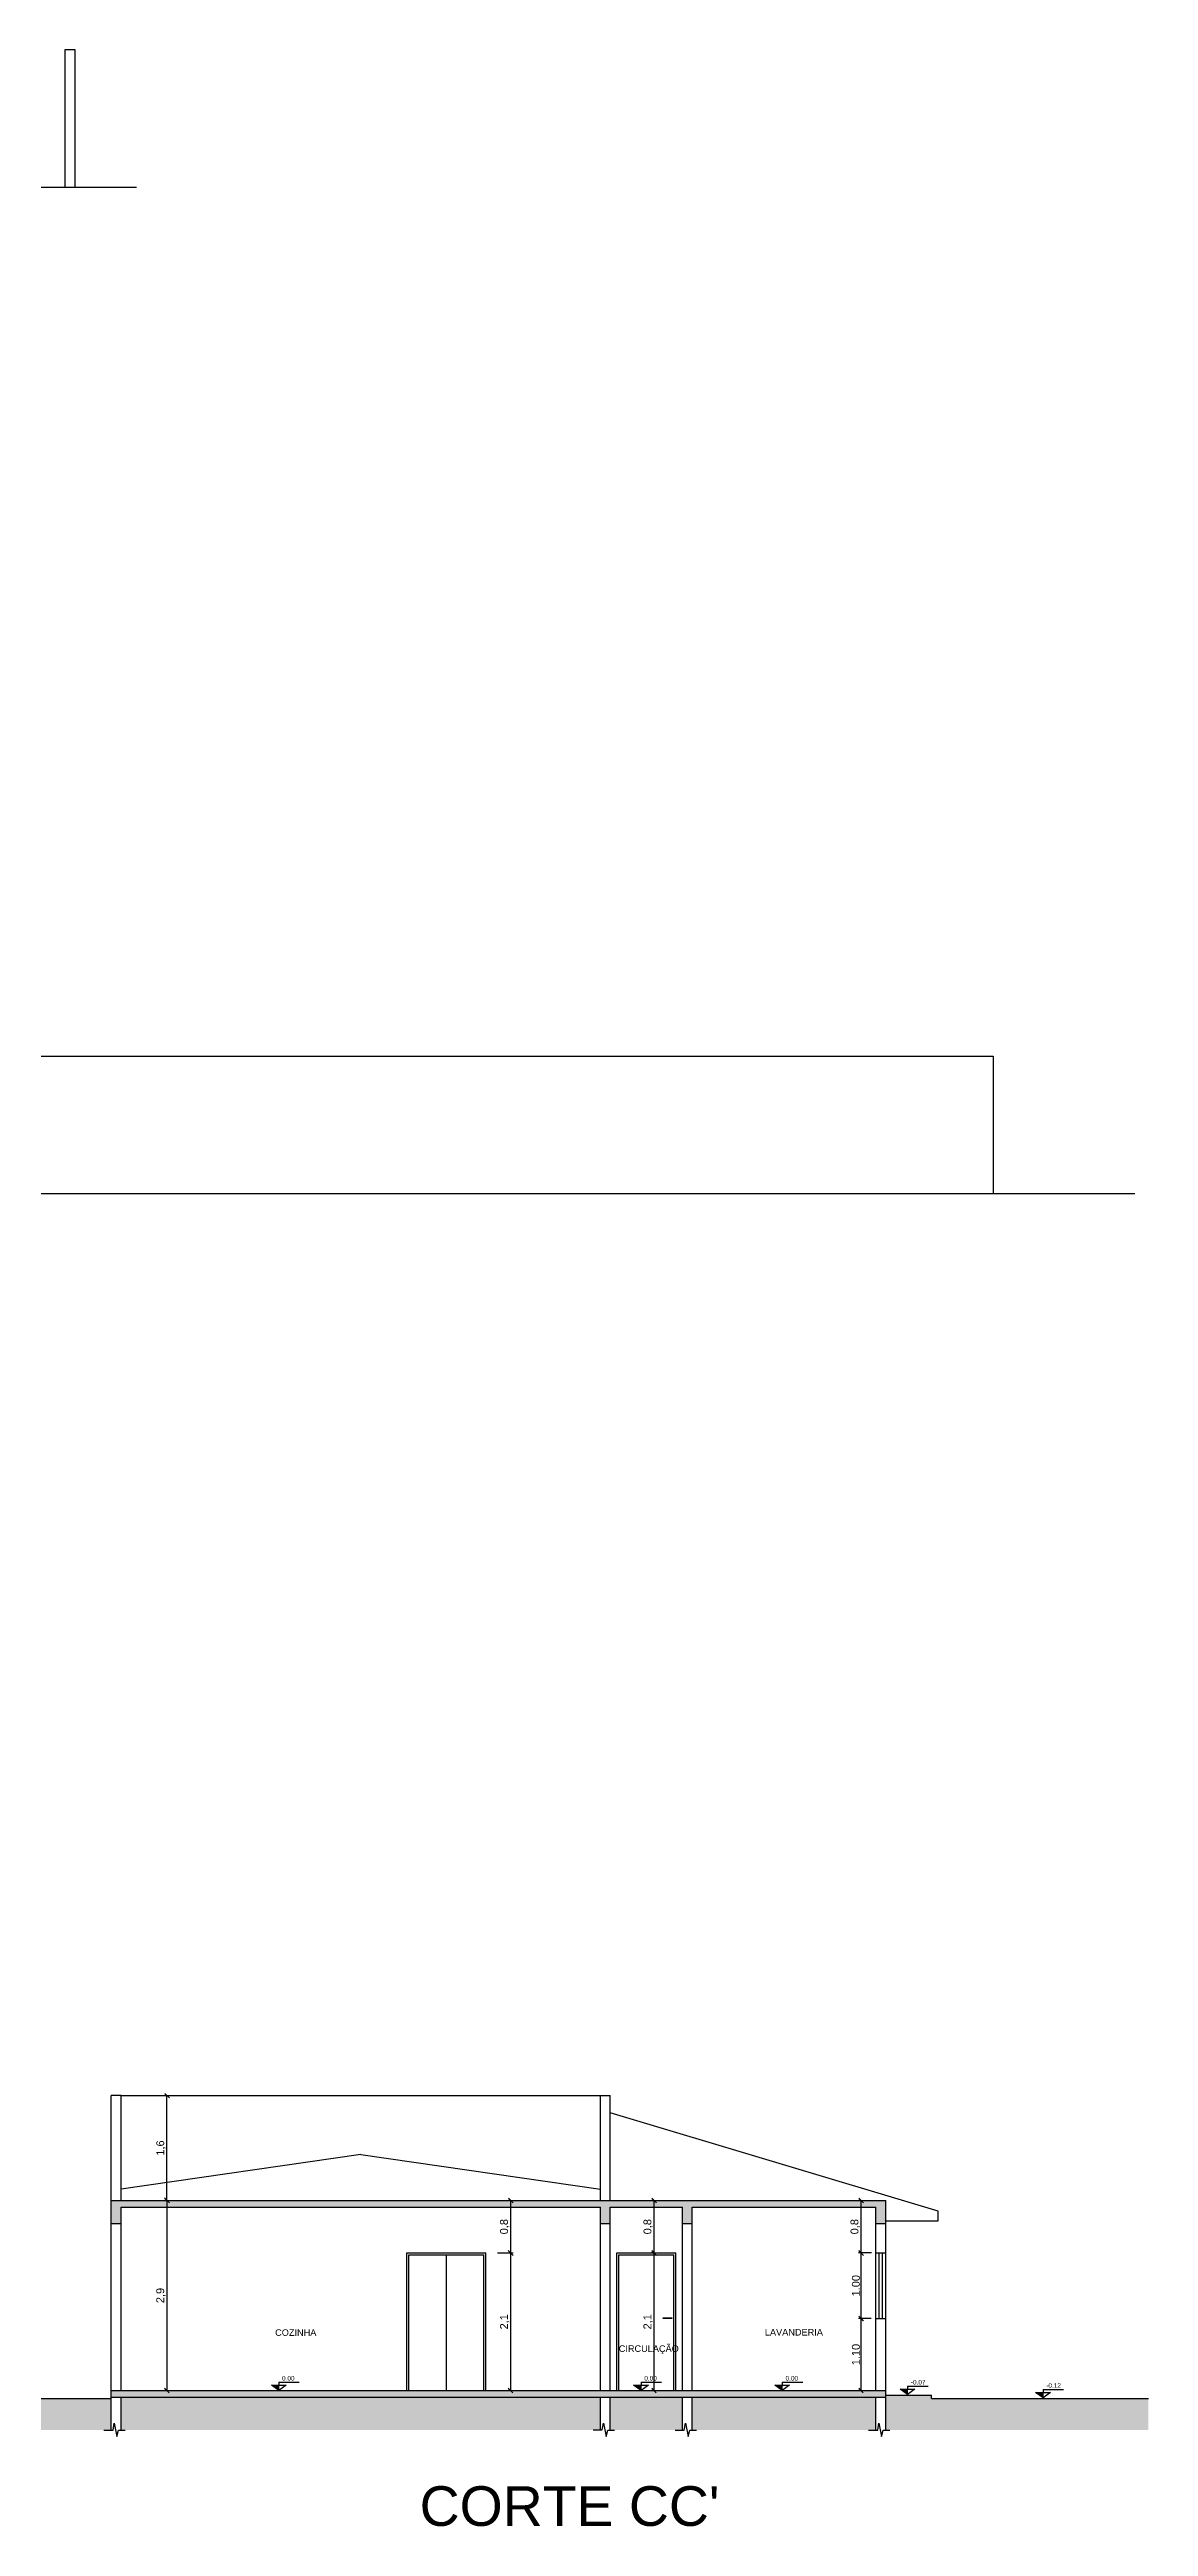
# Model space of a CAD drawing. Header units: millimetres. Extents: x 313 to 493, y 47 to 181.
# Drawn here: x 401.81 to 418.57, y 127.43 to 165.2 of the extents above; entities that cross this region are included whole.
import ezdxf

# ---------------------------------------------------------------- set-up
doc = ezdxf.new("R2010")
doc.units = ezdxf.units.MM
doc.header["$LTSCALE"] = 0.05
doc.header["$MEASUREMENT"] = 0
doc.header["$PDMODE"] = 3
doc.linetypes.add('ACAD_ISO03W100', pattern=[30, 12, -18])
for name, color, linetype in [('01', 1, 'Continuous'), ('02', 2, 'Continuous'), ('03', 3, 'Continuous'), ('04', 4, 'Continuous'), ('05', 5, 'Continuous'), ('1', 1, 'Continuous'), ('BAN', 13, 'Continuous'), ('TRACEJADO', 7, 'ACAD_ISO03W100')]:
    doc.layers.add(name, color=color, linetype=linetype)
doc.styles.get("Standard").update_dxf_attribs({"font": 'arial.ttf'})
doc.dimstyles.new('ISO-25', dxfattribs={"dimscale": 0.04, "dimtxt": 4, "dimasz": 2.5, "dimexe": 1.25, "dimexo": 0.625, "dimtad": 1, "dimdec": 3, "dimtxsty": 'Standard', "dimblk": 'OBLIQUE', "dimcen": 2.5, "dimadec": 0, "dimazin": 0, "dimtfac": 1, "dimtdec": 3, "dimtmove": 0, "dimatfit": 3, "dimldrblk": 'OBLIQUE', "dimfxl": 1, "dimarcsym": 0})
pattern_1 = [(45, (123.23926, 7.7721), (1e-17, 0.17960512), [0.127, -0.127]), (45, (123.20559, 7.80578), (1e-17, 0.17960512), [0.127, -0.127]), (45, (123.17191, 7.83945), (1e-17, 0.17960512), [0.127, -0.127]), (135, (123.17191, 7.8619), (-0.17960512, 1e-17), [0.127, -0.127]), (135, (123.20559, 7.89558), (-0.17960512, 1e-17), [0.127, -0.127]), (135, (123.23926, 7.92926), (-0.17960512, 1e-17), [0.127, -0.127])]

# ---------------------------------------------------------------- blocks, each defined once
blk = doc.blocks.new('_Oblique')
at = {"layer": 'TRACEJADO', "color": 0, "lineweight": -2}
blk.add_line((-0.5, -0.5), (0.5, 0.5), dxfattribs=at)
blk = doc.blocks.new('*D292')
at = {"layer": 'BAN', "color": 0}
for p, q in [((403.579, 132.403), (403.561, 132.403)), ((403.598, 132.403), (403.598, 129.503)), ((403.579, 129.503), (403.561, 129.503))]:
    blk.add_line(p, q, dxfattribs=at)
at = {"layer": 'Defpoints', "color": 0}
for p in [(403.598, 132.403), (403.598, 129.503), (403.598, 129.503)]:
    blk.add_point(p, dxfattribs=at)
at = {"layer": 'BAN', "color": 0, "xscale": 0.075, "yscale": 0.075, "zscale": 0.075}
for p, rotation in [((403.598, 132.403), 90), ((403.598, 129.503), 270)]:
    blk.add_blockref('_Oblique', p, dxfattribs=dict(at, rotation=rotation))
at = {"layer": 'BAN', "color": 0, "insert": (403.507, 130.953), "char_height": 0.12, "attachment_point": 5, "rotation": 90}
blk.add_mtext('2,9', dxfattribs=at)
blk = doc.blocks.new('*D293')
at = {"layer": 'BAN', "color": 0}
for p, q in [((403.579, 134.003), (403.561, 134.003)), ((403.598, 132.403), (403.598, 134.003)), ((403.579, 132.403), (403.561, 132.403))]:
    blk.add_line(p, q, dxfattribs=at)
at = {"layer": 'Defpoints', "color": 0}
for p in [(403.598, 134.003), (403.598, 134.003), (403.598, 132.403)]:
    blk.add_point(p, dxfattribs=at)
at = {"layer": 'BAN', "color": 0, "xscale": 0.075, "yscale": 0.075, "zscale": 0.075}
for p, rotation in [((403.598, 134.003), 90), ((403.598, 132.403), 270)]:
    blk.add_blockref('_Oblique', p, dxfattribs=dict(at, rotation=rotation))
at = {"layer": 'BAN', "color": 0, "insert": (403.507, 133.203), "char_height": 0.12, "attachment_point": 5, "rotation": 90}
blk.add_mtext('1,6', dxfattribs=at)
blk = doc.blocks.new('*D294')
at = {"layer": 'BAN', "color": 0}
for p, q in [((414.338, 130.603), (414.146, 130.603)), ((414.184, 129.503), (414.184, 130.603)), ((414.165, 129.503), (414.146, 129.503))]:
    blk.add_line(p, q, dxfattribs=at)
at = {"layer": 'Defpoints', "color": 0}
for p in [(414.184, 130.603), (414.357, 130.603), (414.184, 129.503)]:
    blk.add_point(p, dxfattribs=at)
at = {"layer": 'BAN', "color": 0, "xscale": 0.075, "yscale": 0.075, "zscale": 0.075}
for p, rotation in [((414.184, 130.603), 90), ((414.184, 129.503), 270)]:
    blk.add_blockref('_Oblique', p, dxfattribs=dict(at, rotation=rotation))
at = {"layer": 'BAN', "color": 0, "insert": (414.104, 130.053), "char_height": 0.12, "attachment_point": 5, "rotation": 90}
blk.add_mtext('1.10', dxfattribs=at)
blk = doc.blocks.new('*D295')
at = {"layer": 'BAN', "color": 0}
for p, q in [((414.344, 131.603), (414.146, 131.603)), ((414.184, 130.603), (414.184, 131.603)), ((414.338, 130.603), (414.146, 130.603))]:
    blk.add_line(p, q, dxfattribs=at)
at = {"layer": 'Defpoints', "color": 0}
for p in [(414.184, 131.603), (414.362, 131.603), (414.357, 130.603)]:
    blk.add_point(p, dxfattribs=at)
at = {"layer": 'BAN', "color": 0, "xscale": 0.075, "yscale": 0.075, "zscale": 0.075}
for p, rotation in [((414.184, 131.603), 90), ((414.184, 130.603), 270)]:
    blk.add_blockref('_Oblique', p, dxfattribs=dict(at, rotation=rotation))
at = {"layer": 'BAN', "color": 0, "insert": (414.104, 131.103), "char_height": 0.12, "attachment_point": 5, "rotation": 90}
blk.add_mtext('1.00', dxfattribs=at)
blk = doc.blocks.new('*D296')
at = {"layer": 'BAN', "color": 0}
for p, q in [((414.165, 132.403), (414.146, 132.403)), ((414.184, 131.603), (414.184, 132.403)), ((414.344, 131.603), (414.146, 131.603))]:
    blk.add_line(p, q, dxfattribs=at)
at = {"layer": 'Defpoints', "color": 0}
for p in [(414.184, 132.403), (414.184, 132.403), (414.362, 131.603)]:
    blk.add_point(p, dxfattribs=at)
at = {"layer": 'BAN', "color": 0, "xscale": 0.075, "yscale": 0.075, "zscale": 0.075}
for p, rotation in [((414.184, 132.403), 90), ((414.184, 131.603), 270)]:
    blk.add_blockref('_Oblique', p, dxfattribs=dict(at, rotation=rotation))
at = {"layer": 'BAN', "color": 0, "insert": (414.093, 132.003), "char_height": 0.12, "attachment_point": 5, "rotation": 90}
blk.add_mtext('0,8', dxfattribs=at)
blk = doc.blocks.new('*D320')
at = {"layer": 'BAN', "color": 0}
for p, q in [((408.637, 131.603), (408.878, 131.603)), ((408.84, 129.503), (408.84, 131.603)), ((408.822, 129.503), (408.803, 129.503))]:
    blk.add_line(p, q, dxfattribs=at)
at = {"layer": 'Defpoints', "color": 0}
for p in [(408.618, 131.603), (408.84, 131.603), (408.84, 129.503)]:
    blk.add_point(p, dxfattribs=at)
at = {"layer": 'BAN', "color": 0, "xscale": 0.075, "yscale": 0.075, "zscale": 0.075}
for p, rotation in [((408.84, 131.603), 90), ((408.84, 129.503), 270)]:
    blk.add_blockref('_Oblique', p, dxfattribs=dict(at, rotation=rotation))
at = {"layer": 'BAN', "color": 0, "insert": (408.749, 130.553), "char_height": 0.12, "attachment_point": 5, "rotation": 90}
blk.add_mtext('2,1', dxfattribs=at)
blk = doc.blocks.new('*D321')
at = {"layer": 'BAN', "color": 0}
for p, q in [((408.822, 132.403), (408.803, 132.403)), ((408.84, 131.603), (408.84, 132.403)), ((408.637, 131.603), (408.878, 131.603))]:
    blk.add_line(p, q, dxfattribs=at)
at = {"layer": 'Defpoints', "color": 0}
for p in [(408.84, 132.403), (408.84, 132.403), (408.618, 131.603)]:
    blk.add_point(p, dxfattribs=at)
at = {"layer": 'BAN', "color": 0, "xscale": 0.075, "yscale": 0.075, "zscale": 0.075}
for p, rotation in [((408.84, 132.403), 90), ((408.84, 131.603), 270)]:
    blk.add_blockref('_Oblique', p, dxfattribs=dict(at, rotation=rotation))
at = {"layer": 'BAN', "color": 0, "insert": (408.749, 132.003), "char_height": 0.12, "attachment_point": 5, "rotation": 90}
blk.add_mtext('0,8', dxfattribs=at)
blk = doc.blocks.new('*D322')
at = {"layer": 'BAN', "color": 0}
for p, q in [((411.008, 131.603), (410.989, 131.603)), ((411.027, 129.503), (411.027, 131.603)), ((411.008, 129.503), (410.989, 129.503))]:
    blk.add_line(p, q, dxfattribs=at)
at = {"layer": 'Defpoints', "color": 0}
for p in [(411.027, 131.603), (411.027, 131.603), (411.027, 129.503)]:
    blk.add_point(p, dxfattribs=at)
at = {"layer": 'BAN', "color": 0, "xscale": 0.075, "yscale": 0.075, "zscale": 0.075}
for p, rotation in [((411.027, 131.603), 90), ((411.027, 129.503), 270)]:
    blk.add_blockref('_Oblique', p, dxfattribs=dict(at, rotation=rotation))
at = {"layer": 'BAN', "color": 0, "insert": (410.936, 130.553), "char_height": 0.12, "attachment_point": 5, "rotation": 90}
blk.add_mtext('2,1', dxfattribs=at)
blk = doc.blocks.new('*D323')
at = {"layer": 'BAN', "color": 0}
for p, q in [((411.008, 132.403), (410.989, 132.403)), ((411.027, 131.603), (411.027, 132.403)), ((411.008, 131.603), (410.989, 131.603))]:
    blk.add_line(p, q, dxfattribs=at)
at = {"layer": 'Defpoints', "color": 0}
for p in [(411.027, 132.403), (411.027, 132.403), (411.027, 131.603)]:
    blk.add_point(p, dxfattribs=at)
at = {"layer": 'BAN', "color": 0, "xscale": 0.075, "yscale": 0.075, "zscale": 0.075}
for p, rotation in [((411.027, 132.403), 90), ((411.027, 131.603), 270)]:
    blk.add_blockref('_Oblique', p, dxfattribs=dict(at, rotation=rotation))
at = {"layer": 'BAN', "color": 0, "insert": (410.936, 132.003), "char_height": 0.12, "attachment_point": 5, "rotation": 90}
blk.add_mtext('0,8', dxfattribs=at)

msp = doc.modelspace()

# ---------------------------------------------------------------- hatches: boundary and pattern name
at = {"layer": '01'}
for points in [[(405.3027, 129.5855), (405.3027, 129.5026), (405.19, 129.5855)], [(410.8269, 129.5855), (410.8269, 129.5026), (410.7142, 129.5855)], [(412.9807, 129.5855), (412.9807, 129.5026), (412.8679, 129.5855)], [(414.8916, 129.525), (414.8916, 129.4421), (414.7789, 129.525)], [(416.9573, 129.4746), (416.9573, 129.3917), (416.8446, 129.4746)]]:
    msp.add_hatch(color=256, dxfattribs=at).paths.add_polyline_path(points)
at = {"layer": '1'}
h = msp.add_hatch(dxfattribs=at)
h.set_pattern_fill('AR-CONC', color=256, scale=0.002, style=0)
h.set_pattern_definition([(50, (123.23926, 7.7721), (0.36436934, -0.03187817), [0.0381, -0.4191]), (355, (123.23926, 7.7721), (-0.07048565, 0.3821133), [0.03048, -0.33528]), (100.451, (123.26963, 7.76945), (0.293885, 0.35023338), [0.03238, -0.35618]), (46.1842, (123.23926, 7.8737), (0.5421581, -0.08408466), [0.05715, -0.62865]), (96.6356, (123.28444, 7.8667), (0.4748085, 0.4948511), [0.04857, -0.53427]), (351.184, (123.23926, 7.8737), (0.4748092, 0.4948502), [0.04572, -0.50292]), (21, (123.29006, 7.8483), (0.30322976, -0.20453104), [0.0381, -0.4191]), (326, (123.29006, 7.8483), (0.12360406, 0.36837593), [0.03048, -0.33528]), (71.4514, (123.31533, 7.83126), (0.426833, 0.1638457), [0.03238, -0.35618]), (37.5, (123.23926, 7.7721), (0.006177207, 0.16911008), [0, -0.331216, 0, -0.34036, 0, -0.33655]), (7.5, (123.23926, 7.7721), (0.13363933, 0.20036115), [0, -0.194056, 0, -0.323596, 0, -0.12827]), (327.5, (123.12598, 7.7721), (0.27118119, -0.01145749), [0, -0.127, 0, -0.39624, 0, -0.52578]), (317.5, (123.07518, 7.7721), (0.29625836, 0.05085298), [0, -0.1651, 0, -0.263144, 0, -0.37338])])
h.paths.add_polyline_path([(410.2083, 132.3026), (410.2083, 132.0526), (410.3583, 132.0526), (410.3583, 132.3026), (411.4583, 132.3026), (411.4583, 132.0526), (411.6083, 132.0526), (411.6083, 132.3026), (414.4083, 132.3026), (414.4083, 132.0526), (414.5583, 132.0526), (414.5583, 132.4026), (402.7483, 132.4026), (402.7483, 132.0526), (402.8983, 132.0526), (402.8983, 132.3026)])
h.paths.add_polyline_path([(402.7483, 129.5026), (402.7483, 129.4026), (414.5583, 129.4026), (414.5583, 129.5026)])
h = msp.add_hatch(dxfattribs=at)
h.set_pattern_fill('EARTH', color=256, scale=0.02, angle=45, style=0)
h.set_pattern_definition(pattern_1)
h.paths.add_polyline_path([(410.2083, 129.4026), (402.8983, 129.4026), (402.8983, 128.9015), (402.9613, 128.9015), (410.2083, 128.9022)])
h.paths.add_polyline_path([(402.7483, 129.3826), (399.7695, 129.3826), (399.7695, 128.9026), (402.6377, 128.9026), (402.7483, 128.9026)])
h = msp.add_hatch(dxfattribs=at)
h.set_pattern_fill('EARTH', color=256, scale=0.02, angle=45, style=0)
h.set_pattern_definition(pattern_1)
h.paths.add_polyline_path([(418.5652, 128.9015), (418.5652, 129.3826), (415.2583, 129.3826), (415.2583, 129.4326), (414.5583, 129.4326), (414.5583, 128.9015), (414.6213, 128.9015)])
h.paths.add_polyline_path([(414.2977, 128.9026), (414.4083, 128.9026), (414.4083, 129.4026), (411.6083, 129.4026), (411.6083, 128.9024)])
h.paths.add_polyline_path([(411.4583, 128.9024), (411.4583, 129.4026), (410.3583, 129.4026), (410.3583, 128.9023)])

# ---------------------------------------------------------------- linework, layer by layer
at = {"layer": '01'}
for p, q in [((402.8983, 134.0026), (410.2083, 134.0026)), ((405.3027, 129.6324), (405.3027, 129.5855)), ((405.3027, 129.6324), (405.6155, 129.6324)), ((405.3027, 129.5026), (405.3027, 129.5855)), ((410.8269, 129.6324), (410.8269, 129.5855)), ((410.8269, 129.6324), (411.1397, 129.6324)), ((410.8269, 129.5026), (410.8269, 129.5855)), ((412.9807, 129.6324), (412.9807, 129.5855)), ((412.9807, 129.6324), (413.2935, 129.6324)), ((412.9807, 129.5026), (412.9807, 129.5855)), ((414.8916, 129.5719), (414.8916, 129.525)), ((414.8916, 129.5719), (415.2044, 129.5719)), ((414.8916, 129.4421), (414.8916, 129.525)), ((416.9573, 129.5215), (416.9573, 129.4746)), ((416.9573, 129.5215), (417.2701, 129.5215)), ((416.9573, 129.3917), (416.9573, 129.4746))]:
    msp.add_line(p, q, dxfattribs=at)
for points in [[(405.3027, 129.5026), (405.19, 129.5855), (405.4155, 129.5855)], [(410.8269, 129.5026), (410.7142, 129.5855), (410.9397, 129.5855)], [(412.9807, 129.5026), (412.8679, 129.5855), (413.0935, 129.5855)], [(414.8916, 129.4421), (414.7789, 129.525), (415.0044, 129.525)], [(416.9573, 129.3917), (416.8446, 129.4746), (417.0701, 129.4746)]]:
    msp.add_lwpolyline(points, close=True, dxfattribs=at)
at = {"layer": '02'}
for p, q in [((407.2583, 131.6026), (408.4583, 131.6026)), ((407.2583, 129.5026), (407.2583, 131.6026)), ((407.2883, 131.5726), (408.4283, 131.5726)), ((407.2883, 129.5026), (407.2883, 131.5726)), ((407.8591, 129.5026), (407.8591, 131.5726)), ((408.4283, 129.5026), (408.4283, 131.5726)), ((408.4583, 129.5026), (408.4583, 131.6026)), ((410.4583, 131.6026), (411.3583, 131.6026)), ((410.4583, 129.5026), (410.4583, 131.6026)), ((410.4883, 131.5726), (411.3283, 131.5726)), ((410.4883, 129.5026), (410.4883, 131.5726)), ((411.3283, 129.5026), (411.3283, 131.5726)), ((411.3583, 129.5026), (411.3583, 131.6026)), ((411.1673, 130.6126), (411.2973, 130.6126)), ((411.1673, 130.6026), (411.1673, 130.6126)), ((411.2973, 130.6026), (411.1673, 130.6026)), ((411.2973, 130.6126), (411.2973, 130.6026))]:
    msp.add_line(p, q, dxfattribs=at)
at = {"layer": '03'}
for p, q in [((402.0446, 163.1027), (402.0446, 165.2027)), ((402.0446, 165.2027), (402.1946, 165.2027)), ((402.1946, 165.2027), (402.1946, 163.1027)), ((396.9158, 149.8533), (416.1973, 149.8533)), ((416.1973, 149.8533), (416.1973, 147.7533)), ((414.4083, 131.6026), (414.5583, 131.6026)), ((414.4583, 130.6026), (414.4583, 131.6026)), ((414.5083, 130.6026), (414.5083, 131.6026)), ((414.4083, 130.6026), (414.5583, 130.6026))]:
    msp.add_line(p, q, dxfattribs=at)
at = {"layer": '04'}
for p, q in [((415.3583, 132.2399), (410.3583, 133.7399)), ((406.5533, 133.1026), (402.8983, 132.5743)), ((406.5533, 133.1026), (410.2083, 132.5743)), ((415.3583, 132.0899), (415.3583, 132.2399)), ((414.5583, 132.0899), (415.3583, 132.0899))]:
    msp.add_line(p, q, dxfattribs=at)
at = {"layer": '05'}
for p, q in [((346.2884, 163.1027), (403.1355, 163.1027)), ((418.3578, 147.7533), (325.6329, 147.7533)), ((402.7483, 132.4026), (402.7483, 134.0026)), ((402.8983, 134.0026), (402.7483, 134.0026)), ((402.8983, 132.4026), (402.8983, 134.0026)), ((410.2083, 132.4026), (410.2083, 134.0026)), ((410.2083, 134.0026), (410.3583, 134.0026)), ((410.3583, 132.4026), (410.3583, 134.0026)), ((402.7483, 132.4026), (414.5583, 132.4026)), ((402.7483, 128.9026), (402.7483, 132.4026)), ((402.8983, 132.3026), (410.2083, 132.3026)), ((402.8983, 129.5026), (402.8983, 132.3026)), ((410.2083, 129.5026), (410.2083, 132.3026)), ((410.3583, 132.3026), (411.4583, 132.3026)), ((410.3583, 129.5026), (410.3583, 132.3026)), ((411.4583, 129.5026), (411.4583, 132.3026)), ((411.6083, 132.3026), (414.4083, 132.3026)), ((411.6083, 129.5026), (411.6083, 132.3026)), ((414.4083, 129.5026), (414.4083, 132.3026)), ((414.5583, 128.9015), (414.5583, 132.4026)), ((402.7483, 132.0526), (402.8983, 132.0526)), ((410.2083, 132.0526), (410.3583, 132.0526)), ((411.4583, 132.0526), (411.6083, 132.0526)), ((414.4083, 132.0526), (414.5583, 132.0526)), ((399.7695, 129.3826), (402.7483, 129.3826)), ((402.7483, 129.5026), (414.5583, 129.5026)), ((402.7483, 129.4026), (414.5583, 129.4026)), ((402.8983, 128.9026), (402.8983, 129.4026)), ((410.2083, 128.9022), (410.2083, 129.4026)), ((410.3583, 128.9023), (410.3583, 129.4026)), ((411.4583, 128.9024), (411.4583, 129.4026)), ((411.6083, 128.9024), (411.6083, 129.4026)), ((414.4083, 128.9015), (414.4083, 129.4026)), ((414.5583, 129.4326), (415.2583, 129.4326)), ((415.2583, 129.3826), (415.2583, 129.4326)), ((415.2583, 129.3826), (418.5652, 129.3826))]:
    msp.add_line(p, q, dxfattribs=at)
at = {"layer": '1'}
for p, q in [((402.6377, 128.9026), (402.7769, 128.9026)), ((402.6377, 128.9026), (402.7769, 128.9026)), ((402.7769, 128.9026), (402.7955, 129.0076)), ((402.7769, 128.9026), (402.7955, 129.0076)), ((402.7955, 129.0076), (402.8357, 128.8038)), ((402.7955, 129.0076), (402.8357, 128.8038)), ((402.8357, 128.8038), (402.8604, 128.9015)), ((402.8357, 128.8038), (402.8604, 128.9015)), ((402.8604, 128.9015), (402.9613, 128.9015)), ((402.8604, 128.9015), (402.9613, 128.9015)), ((410.0977, 128.9034), (410.2369, 128.9034)), ((410.0977, 128.9034), (410.2369, 128.9034)), ((410.2369, 128.9034), (410.2555, 129.0084)), ((410.2369, 128.9034), (410.2555, 129.0084)), ((410.2555, 129.0084), (410.2957, 128.8045)), ((410.2555, 129.0084), (410.2957, 128.8045)), ((410.2957, 128.8045), (410.3204, 128.9023)), ((410.2957, 128.8045), (410.3204, 128.9023)), ((410.3204, 128.9023), (410.4213, 128.9023)), ((410.3204, 128.9023), (410.4213, 128.9023)), ((411.3477, 128.9026), (411.4869, 128.9026)), ((411.3477, 128.9026), (411.4869, 128.9026)), ((411.4869, 128.9026), (411.5055, 129.0076)), ((411.4869, 128.9026), (411.5055, 129.0076)), ((411.5055, 129.0076), (411.5457, 128.8038)), ((411.5055, 129.0076), (411.5457, 128.8038)), ((411.5457, 128.8038), (411.5704, 128.9015)), ((411.5457, 128.8038), (411.5704, 128.9015)), ((411.5704, 128.9015), (411.6713, 128.9015)), ((411.5704, 128.9015), (411.6713, 128.9015)), ((414.2977, 128.9026), (414.4369, 128.9026)), ((414.2977, 128.9026), (414.4369, 128.9026)), ((414.4369, 128.9026), (414.4555, 129.0076)), ((414.4369, 128.9026), (414.4555, 129.0076)), ((414.4555, 129.0076), (414.4957, 128.8038)), ((414.4555, 129.0076), (414.4957, 128.8038)), ((414.4957, 128.8038), (414.5204, 128.9015)), ((414.4957, 128.8038), (414.5204, 128.9015)), ((414.5204, 128.9015), (414.6213, 128.9015)), ((414.5204, 128.9015), (414.6213, 128.9015))]:
    msp.add_line(p, q, dxfattribs=at)

# ---------------------------------------------------------------- texts
at = {"layer": '01'}
for s, height, p in [('COZINHA', 0.1, (405.2479, 130.3386)), ('LAVANDERIA', 0.1, (412.7159, 130.3434)), ('CIRCULAÇÃO', 0.1, (410.4874, 130.0933)), ("CORTE CC'", 0.60476, (407.4509, 127.4403))]:
    msp.add_text(s, height=height, dxfattribs=at).set_placement(p)
at = {"layer": '01', "attachment_point": 1}
for s, insert, char_height in [('{\\H2.102x;0.00}', (405.3531, 129.7267), 0.0333), ('{\\H2.102x;0.00}', (410.8773, 129.7267), 0.0333), ('{\\H2.102x;0.00}', (413.031, 129.7267), 0.0333), ('-0.07', (414.942, 129.6662), 0.07), ('-0.12', (417.0076, 129.6158), 0.07)]:
    msp.add_mtext(s, dxfattribs=dict(at, insert=insert, char_height=char_height))

# ---------------------------------------------------------------- dimensions: what is measured, and where the dimension line sits
at = {"layer": 'BAN'}
for base, p1, p2, picture, middle in [((403.5981, 134.0026), (403.5981, 132.4026), (403.5981, 134.0026), '*D293', (403.5072, 133.2026)), ((403.5981, 129.5026), (403.5981, 132.4026), (403.5981, 129.5026), '*D292', (403.5072, 130.9526)), ((408.8403, 132.4026), (408.6182, 131.6026), (408.8403, 132.4026), '*D321', (408.7494, 132.0026)), ((411.0269, 132.4026), (411.0269, 131.6026), (411.0269, 132.4026), '*D323', (410.936, 132.0026)), ((414.1837, 132.4026), (414.3625, 131.6026), (414.1837, 132.4026), '*D296', (414.0928, 132.0026)), ((408.8403, 131.6026), (408.8403, 129.5026), (408.6182, 131.6026), '*D320', (408.7494, 130.5526)), ((411.0269, 131.6026), (411.0269, 129.5026), (411.0269, 131.6026), '*D322', (410.936, 130.5526))]:
    dim = msp.add_linear_dim(base=base, p1=p1, p2=p2, angle=90, dimstyle='ISO-25', override={"dimscale": 0.03, "dimtmove": 1}, dxfattribs=at)
    dim.commit()
    dim.dimension.update_dxf_attribs({"geometry": picture, "text_midpoint": middle})
for base, p1, p2, text, picture, middle in [((414.1837, 131.6026), (414.357, 130.6026), (414.3625, 131.6026), '1.00', '*D295', (414.1036, 131.1026)), ((414.1837, 130.6026), (414.1837, 129.5026), (414.357, 130.6026), '1.10', '*D294', (414.1036, 130.0526))]:
    dim = msp.add_linear_dim(base=base, p1=p1, p2=p2, angle=90, text=text, dimstyle='ISO-25', override={"dimscale": 0.03, "dimtmove": 1}, dxfattribs=at)
    dim.commit()
    dim.dimension.update_dxf_attribs({"geometry": picture, "text_midpoint": middle})

doc.saveas('drawing.dxf')
